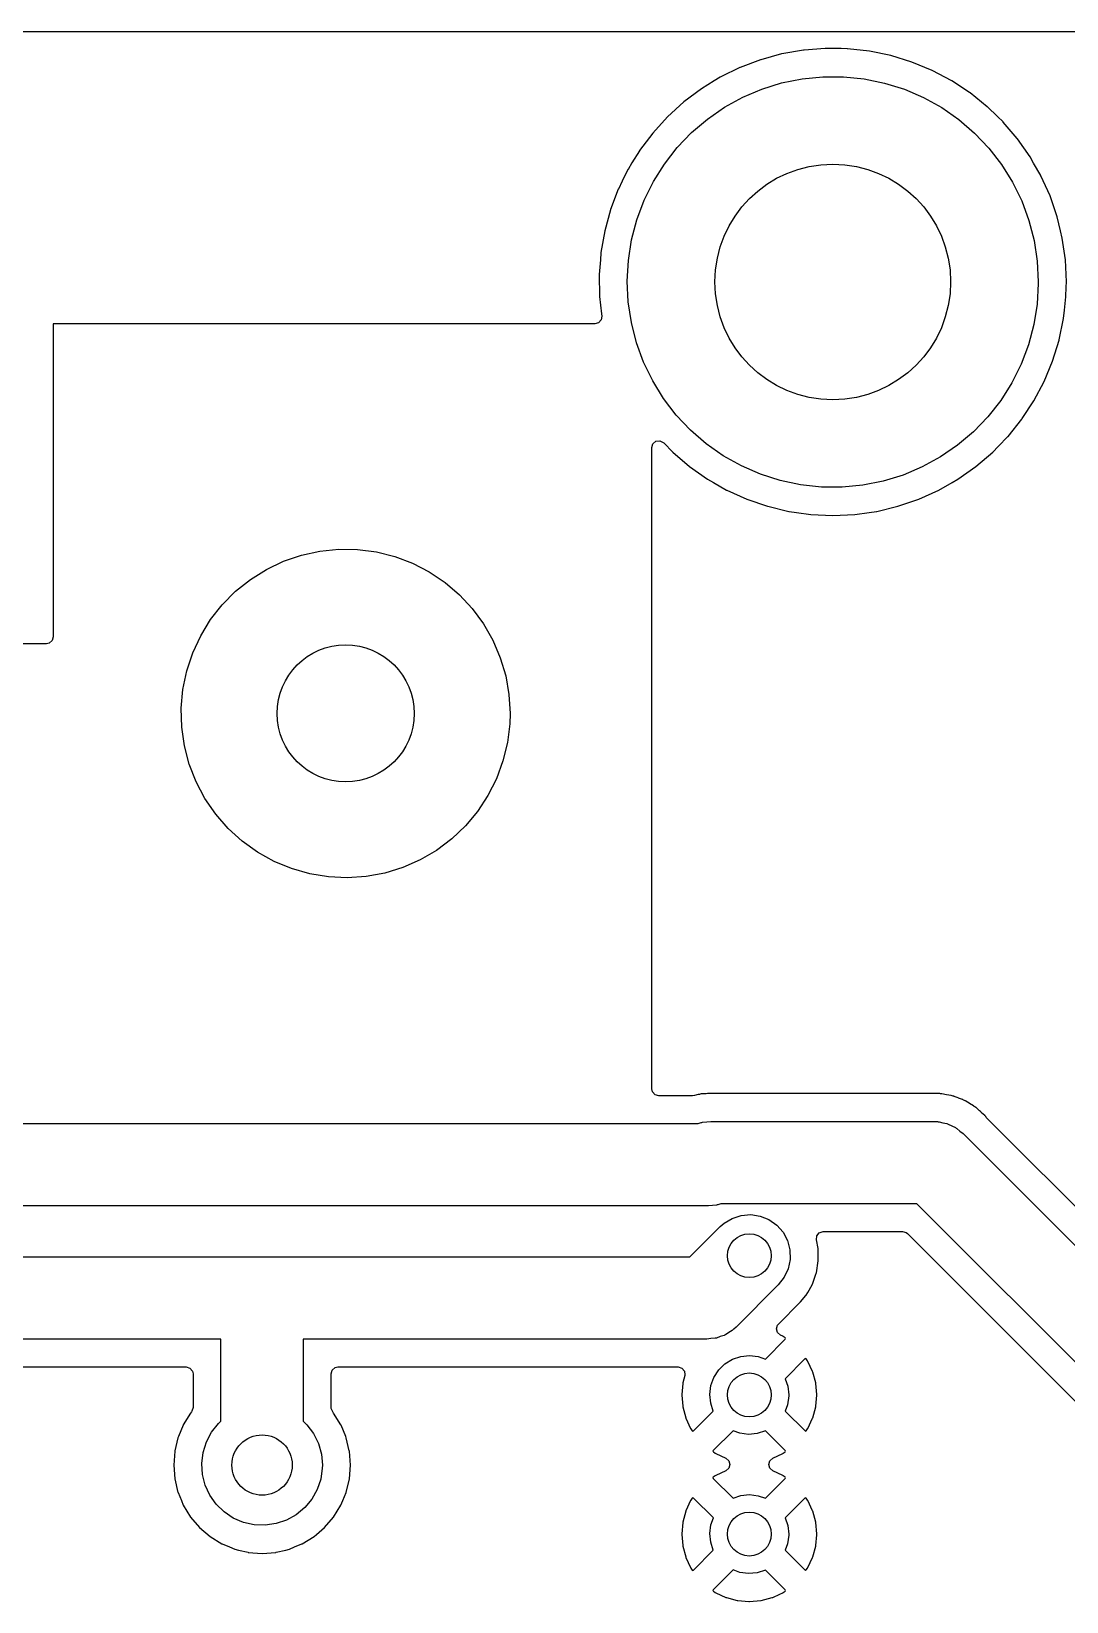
# Model space of a CAD drawing. Extents: x 80 to 223, y -132 to -72.
# Drawn here: x 140.06 to 158.95, y -100.54 to -71.88 of the extents above; entities that cross this region are included whole.
import ezdxf

# ---------------------------------------------------------------- set-up
doc = ezdxf.new("R2010")
doc.units = 0
doc.layers.add('BLACK', color=7, linetype='CONTINUOUS')

msp = doc.modelspace()

# ---------------------------------------------------------------- linework, layer by layer
at = {"layer": 'BLACK', "linetype": 'CONTINUOUS'}
for p, q in [((84.8776, -71.8825), (218.137, -71.8825)), ((154.549, -72.193), (154.165, -72.2233)), ((154.552, -72.1928), (154.549, -72.193)), ((154.549, -72.193), (154.549, -72.193)), ((154.838, -72.1973), (154.552, -72.1928)), ((154.951, -72.199), (154.838, -72.1973)), ((154.954, -72.1991), (154.951, -72.199)), ((154.951, -72.199), (154.951, -72.199)), ((155.353, -72.2432), (154.954, -72.1991)), ((153.366, -72.4004), (152.996, -72.5403)), ((153.369, -72.3993), (153.366, -72.4004)), ((153.366, -72.4004), (153.366, -72.4004)), ((153.371, -72.3986), (153.369, -72.3993)), ((153.753, -72.2941), (153.371, -72.3985)), ((153.371, -72.3985), (153.371, -72.3986)), ((153.756, -72.2933), (153.753, -72.2941)), ((153.753, -72.2941), (153.753, -72.2941)), ((154.152, -72.2243), (153.756, -72.2933)), ((154.165, -72.2233), (154.152, -72.2243)), ((155.356, -72.2438), (155.353, -72.2432)), ((155.743, -72.324), (155.356, -72.2438)), ((155.356, -72.2438), (155.356, -72.2438)), ((155.746, -72.3246), (155.743, -72.324)), ((155.743, -72.324), (155.743, -72.324)), ((156.13, -72.4427), (155.746, -72.3246)), ((156.501, -72.5964), (156.13, -72.4427)), ((152.63, -72.7196), (152.521, -72.786)), ((152.632, -72.718), (152.63, -72.7196)), ((152.63, -72.7196), (152.63, -72.7196)), ((152.643, -72.7126), (152.632, -72.718)), ((152.99, -72.5426), (152.643, -72.7126)), ((152.993, -72.5413), (152.99, -72.5426)), ((152.99, -72.5426), (152.99, -72.5426)), ((152.996, -72.5403), (152.993, -72.5413)), ((153.753, -72.8218), (154.125, -72.7462)), ((154.125, -72.7462), (154.503, -72.7085)), ((154.503, -72.7085), (154.882, -72.7091)), ((154.882, -72.7091), (155.26, -72.7481)), ((155.26, -72.7481), (155.631, -72.8251)), ((156.856, -72.7844), (156.501, -72.5964)), ((152.29, -72.9279), (151.968, -73.169)), ((152.521, -72.786), (152.29, -72.9279)), ((153.042, -73.0835), (153.391, -72.9347)), ((153.391, -72.9347), (153.753, -72.8218)), ((155.631, -72.8251), (155.993, -72.9392)), ((155.993, -72.9392), (156.342, -73.0893)), ((156.859, -72.786), (156.856, -72.7844)), ((157.18, -72.9972), (156.859, -72.786)), ((156.859, -72.786), (156.859, -72.786)), ((157.192, -73.0049), (157.18, -72.9972)), ((157.505, -73.256), (157.192, -73.0049)), ((151.968, -73.169), (151.671, -73.4394)), ((152.398, -73.4829), (152.71, -73.2669)), ((152.71, -73.2669), (153.042, -73.0835)), ((156.342, -73.0893), (156.673, -73.2738)), ((156.673, -73.2738), (156.984, -73.4909)), ((157.508, -73.2581), (157.505, -73.256)), ((157.693, -73.4374), (157.508, -73.2581)), ((157.508, -73.2581), (157.508, -73.2581)), ((151.671, -73.4394), (151.401, -73.7365)), ((152.109, -73.7293), (152.398, -73.4829)), ((156.984, -73.4909), (157.272, -73.7384)), ((157.794, -73.5356), (157.693, -73.4374)), ((157.796, -73.5378), (157.794, -73.5356)), ((158.051, -73.8365), (157.796, -73.5378)), ((151.401, -73.7365), (151.16, -74.0577)), ((151.847, -74.0037), (152.109, -73.7293)), ((157.272, -73.7384), (157.533, -74.0136)), ((158.055, -73.841), (158.051, -73.8365)), ((158.286, -74.1696), (158.055, -73.841)), ((151.158, -74.0602), (151.022, -74.2833)), ((151.16, -74.0577), (151.158, -74.0602)), ((151.614, -74.3031), (151.847, -74.0037)), ((157.533, -74.0136), (157.765, -74.3138)), ((158.351, -74.2845), (158.286, -74.1696)), ((150.949, -74.4028), (150.844, -74.6165)), ((150.95, -74.4001), (150.949, -74.4028)), ((150.949, -74.4028), (150.949, -74.4028)), ((151.022, -74.2833), (150.95, -74.4001)), ((151.413, -74.6245), (151.614, -74.3031)), ((157.765, -74.3138), (157.966, -74.636)), ((158.482, -74.5137), (158.351, -74.2845)), ((150.772, -74.7636), (150.632, -75.1338)), ((150.773, -74.7608), (150.772, -74.7636)), ((150.772, -74.7636), (150.772, -74.7636)), ((150.844, -74.6165), (150.773, -74.7608)), ((151.244, -74.9647), (151.413, -74.6245)), ((157.966, -74.636), (158.133, -74.9767)), ((158.485, -74.5185), (158.482, -74.5137)), ((158.65, -74.8846), (158.485, -74.5185)), ((151.112, -75.3201), (151.244, -74.9647)), ((158.133, -74.9767), (158.264, -75.3326)), ((158.78, -75.2646), (158.65, -74.8846)), ((150.631, -75.1394), (150.526, -75.5211)), ((150.632, -75.1338), (150.631, -75.1366)), ((150.631, -75.1366), (150.631, -75.1394)), ((150.631, -75.1394), (150.631, -75.1394)), ((150.632, -75.1338), (150.632, -75.1338)), ((151.015, -75.6871), (151.112, -75.3201)), ((158.264, -75.3326), (158.359, -75.7)), ((158.781, -75.2674), (158.78, -75.2646)), ((158.842, -75.5211), (158.781, -75.2674)), ((158.781, -75.2674), (158.781, -75.2674)), ((150.525, -75.524), (150.456, -75.9197)), ((150.526, -75.5211), (150.525, -75.524)), ((150.526, -75.5211), (150.526, -75.5211)), ((158.874, -75.6551), (158.842, -75.5211)), ((150.456, -75.9226), (150.446, -76.0498)), ((150.456, -75.9197), (150.456, -75.9226)), ((150.957, -76.062), (151.015, -75.6871)), ((158.359, -75.7), (158.417, -76.075)), ((158.93, -76.0528), (158.874, -75.6551)), ((150.446, -76.0498), (150.425, -76.3201)), ((150.936, -76.4409), (150.957, -76.062)), ((158.417, -76.075), (158.436, -76.454)), ((158.943, -76.3201), (158.93, -76.0528)), ((150.425, -76.3201), (150.431, -76.7217)), ((150.954, -76.8199), (150.936, -76.4409)), ((158.436, -76.4802), (158.414, -76.859)), ((158.436, -76.454), (158.436, -76.4802)), ((158.949, -76.454), (158.943, -76.3201)), ((158.946, -76.5515), (158.949, -76.454)), ((150.431, -76.7217), (150.466, -77.0367)), ((158.913, -76.9705), (158.941, -76.7242)), ((158.941, -76.7192), (158.946, -76.5515)), ((158.941, -76.7217), (158.941, -76.7192)), ((158.941, -76.7192), (158.941, -76.7192)), ((158.941, -76.7241), (158.941, -76.7217)), ((158.941, -76.7242), (158.941, -76.7241)), ((150.47, -77.0762), (150.458, -77.1461)), ((150.466, -77.0367), (150.47, -77.0762)), ((151.01, -77.1952), (150.954, -76.8199)), ((158.414, -76.859), (158.354, -77.2337)), ((158.897, -77.1209), (158.913, -76.9705)), ((150.345, -77.216), (140.462, -77.216)), ((140.462, -77.216), (140.462, -82.932)), ((150.41, -77.1982), (150.345, -77.216)), ((150.458, -77.1461), (150.41, -77.1982)), ((151.104, -77.5629), (151.01, -77.1952)), ((158.354, -77.2337), (158.256, -77.6004)), ((158.816, -77.5113), (158.896, -77.1239)), ((158.896, -77.1238), (158.897, -77.1209)), ((158.896, -77.1239), (158.896, -77.1238)), ((151.234, -77.9192), (151.104, -77.5629)), ((158.256, -77.6004), (158.122, -77.9553)), ((158.697, -77.8982), (158.815, -77.5142)), ((158.815, -77.5142), (158.816, -77.5113)), ((151.4, -78.2606), (151.234, -77.9192)), ((158.544, -78.2692), (158.697, -77.8982)), ((158.122, -77.9553), (157.953, -78.2949)), ((151.599, -78.5834), (151.4, -78.2606)), ((157.953, -78.2949), (157.75, -78.6156)), ((158.356, -78.6242), (158.544, -78.2692)), ((151.83, -78.8845), (151.599, -78.5834)), ((157.75, -78.6156), (157.516, -78.9142)), ((158.143, -78.9482), (158.354, -78.6267)), ((158.354, -78.6267), (158.356, -78.6242)), ((158.354, -78.6267), (158.354, -78.6267)), ((152.09, -79.1606), (151.83, -78.8845)), ((157.516, -78.9142), (157.253, -79.1876)), ((157.884, -79.2734), (158.135, -78.9599)), ((158.135, -78.9599), (158.143, -78.9482)), ((151.404, -79.409), (151.458, -79.3625)), ((151.458, -79.3625), (151.528, -79.3524)), ((151.528, -79.3524), (151.593, -79.3819)), ((152.377, -79.409), (152.09, -79.1606)), ((157.253, -79.1876), (156.964, -79.4331)), ((157.704, -79.459), (157.882, -79.2755)), ((157.882, -79.2755), (157.884, -79.2734)), ((157.882, -79.2755), (157.882, -79.2755)), ((151.384, -79.4771), (151.404, -79.409)), ((151.384, -91.1795), (151.384, -79.4771)), ((151.593, -79.3819), (151.6, -79.3894)), ((151.6, -79.3894), (151.768, -79.5618)), ((151.768, -79.5618), (152.073, -79.8227)), ((152.688, -79.6272), (152.377, -79.409)), ((153.019, -79.8129), (152.688, -79.6272)), ((156.651, -79.648), (156.318, -79.8302)), ((156.964, -79.4331), (156.651, -79.648)), ((157.299, -79.8227), (157.604, -79.5618)), ((157.604, -79.5618), (157.704, -79.459)), ((152.073, -79.8227), (152.402, -80.0536)), ((153.367, -79.9642), (153.019, -79.8129)), ((156.318, -79.8302), (155.969, -79.9778)), ((156.97, -80.0536), (157.299, -79.8227)), ((152.402, -80.0536), (152.51, -80.1153)), ((152.51, -80.1153), (152.748, -80.2512)), ((153.728, -80.0796), (153.367, -79.9642)), ((154.099, -80.1578), (153.728, -80.0796)), ((154.477, -80.1982), (154.099, -80.1578)), ((154.856, -80.2001), (154.477, -80.1982)), ((155.234, -80.1638), (154.856, -80.2001)), ((155.606, -80.0894), (155.234, -80.1638)), ((155.969, -79.9778), (155.606, -80.0894)), ((156.624, -80.2512), (156.862, -80.1153)), ((156.862, -80.1153), (156.97, -80.0536)), ((152.748, -80.2512), (152.748, -80.2512)), ((152.748, -80.2512), (152.75, -80.2527)), ((152.75, -80.2527), (153.117, -80.4179)), ((153.117, -80.4179), (153.497, -80.548)), ((155.875, -80.548), (156.255, -80.4179)), ((156.255, -80.4179), (156.622, -80.2527)), ((156.622, -80.2527), (156.624, -80.2512)), ((156.624, -80.2512), (156.624, -80.2512)), ((153.497, -80.548), (153.499, -80.5487)), ((153.499, -80.5487), (153.499, -80.5487)), ((153.499, -80.5487), (153.884, -80.6411)), ((153.884, -80.6411), (153.884, -80.6411)), ((153.884, -80.6411), (153.887, -80.6418)), ((153.887, -80.6418), (153.89, -80.6422)), ((153.89, -80.6422), (153.89, -80.6422)), ((153.89, -80.6422), (154.021, -80.6609)), ((154.021, -80.6609), (154.285, -80.6984)), ((154.285, -80.6984), (154.686, -80.7173)), ((154.686, -80.7173), (155.087, -80.6984)), ((155.087, -80.6984), (155.351, -80.6609)), ((155.351, -80.6609), (155.482, -80.6422)), ((155.482, -80.6422), (155.485, -80.6418)), ((155.482, -80.6422), (155.482, -80.6422)), ((155.485, -80.6418), (155.488, -80.6411)), ((155.488, -80.6411), (155.873, -80.5487)), ((155.488, -80.6411), (155.488, -80.6411)), ((155.873, -80.5487), (155.875, -80.548)), ((155.873, -80.5487), (155.873, -80.5487)), ((144.989, -81.4385), (145.327, -81.3649)), ((145.327, -81.3649), (145.67, -81.3306)), ((145.67, -81.3306), (146.016, -81.3361)), ((146.016, -81.3361), (146.358, -81.3811)), ((144.351, -81.6991), (144.662, -81.5504)), ((144.662, -81.5504), (144.989, -81.4385)), ((146.358, -81.3811), (146.693, -81.4653)), ((146.693, -81.4653), (147.016, -81.5874)), ((147.016, -81.5874), (147.323, -81.7458)), ((143.789, -82.0986), (144.058, -81.8826)), ((144.058, -81.8826), (144.351, -81.6991)), ((147.323, -81.7458), (147.61, -81.9384)), ((147.61, -81.9384), (147.872, -82.1627)), ((143.546, -82.3441), (143.789, -82.0986)), ((147.872, -82.1627), (148.108, -82.4157)), ((143.333, -82.6159), (143.546, -82.3441)), ((148.108, -82.4157), (148.312, -82.6941)), ((143.152, -82.9103), (143.333, -82.6159)), ((148.312, -82.6941), (148.483, -82.9941)), ((140.336, -83.058), (125.856, -83.058)), ((140.388, -83.0466), (140.336, -83.058)), ((140.442, -83.0001), (140.388, -83.0466)), ((140.462, -82.932), (140.442, -83.0001)), ((143.007, -83.2236), (143.152, -82.9103)), ((148.483, -82.9941), (148.619, -83.3118)), ((142.898, -83.5515), (143.007, -83.2236)), ((148.619, -83.3118), (148.717, -83.6429)), ((142.828, -83.8898), (142.898, -83.5515)), ((148.717, -83.6429), (148.776, -83.9832)), ((142.797, -84.2338), (142.828, -83.8898)), ((142.807, -84.579), (142.797, -84.2338)), ((148.776, -83.9832), (148.796, -84.328)), ((148.79, -84.5164), (148.749, -84.8593)), ((148.796, -84.328), (148.79, -84.5164)), ((142.855, -84.921), (142.807, -84.579)), ((142.943, -85.2551), (142.855, -84.921)), ((148.749, -84.8593), (148.668, -85.1951)), ((143.068, -85.5768), (142.943, -85.2551)), ((148.668, -85.1951), (148.549, -85.5194)), ((143.23, -85.8821), (143.068, -85.5768)), ((148.549, -85.5194), (148.394, -85.828)), ((143.426, -86.1667), (143.23, -85.8821)), ((148.394, -85.828), (148.204, -86.1167)), ((143.653, -86.427), (143.426, -86.1667)), ((148.204, -86.1167), (147.983, -86.3816)), ((143.908, -86.6594), (143.653, -86.427)), ((147.983, -86.3816), (147.732, -86.6194)), ((144.189, -86.861), (143.908, -86.6594)), ((147.732, -86.6194), (147.456, -86.8268)), ((144.49, -87.029), (144.189, -86.861)), ((144.809, -87.1611), (144.49, -87.029)), ((147.158, -87.001), (146.842, -87.1398)), ((147.456, -86.8268), (147.158, -87.001)), ((145.142, -87.2557), (144.809, -87.1611)), ((145.482, -87.3116), (145.142, -87.2557)), ((145.827, -87.3278), (145.482, -87.3116)), ((146.172, -87.3043), (145.827, -87.3278)), ((146.512, -87.2414), (146.172, -87.3043)), ((146.842, -87.1398), (146.512, -87.2414)), ((151.395, -91.2318), (151.384, -91.1795)), ((151.442, -91.2855), (151.395, -91.2318)), ((151.51, -91.3055), (151.442, -91.2855)), ((152.127, -91.3055), (151.51, -91.3055)), ((152.161, -91.301), (152.127, -91.3055)), ((152.229, -91.2824), (152.161, -91.301)), ((152.234, -91.2809), (152.229, -91.2824)), ((152.229, -91.2824), (152.229, -91.2824)), ((152.248, -91.2797), (152.234, -91.2809)), ((152.252, -91.2793), (152.248, -91.2797)), ((152.269, -91.2766), (152.252, -91.2793)), ((152.287, -91.2726), (152.269, -91.2766)), ((152.34, -91.2701), (152.287, -91.2726)), ((152.37, -91.2687), (152.34, -91.2701)), ((152.375, -91.2683), (152.37, -91.2687)), ((152.398, -91.2662), (152.375, -91.2683)), ((152.401, -91.266), (152.398, -91.2662)), ((152.398, -91.2662), (152.398, -91.2662)), ((152.424, -91.266), (152.401, -91.266)), ((152.43, -91.2659), (152.424, -91.266)), ((152.505, -91.2623), (152.43, -91.2659)), ((152.511, -91.262), (152.505, -91.2623)), ((152.505, -91.2623), (152.505, -91.2623)), ((152.528, -91.2643), (152.511, -91.262)), ((152.533, -91.2649), (152.528, -91.2643)), ((152.549, -91.266), (152.533, -91.2649)), ((156.516, -91.266), (152.549, -91.266)), ((156.518, -91.266), (156.516, -91.266)), ((156.619, -91.2644), (156.518, -91.266)), ((156.625, -91.2643), (156.619, -91.2644)), ((156.619, -91.2644), (156.619, -91.2644)), ((156.631, -91.2652), (156.625, -91.2643)), ((156.637, -91.2662), (156.631, -91.2652)), ((156.631, -91.2652), (156.631, -91.2652)), ((156.65, -91.2677), (156.637, -91.2662)), ((156.673, -91.269), (156.65, -91.2677)), ((156.678, -91.2693), (156.673, -91.269)), ((156.673, -91.269), (156.673, -91.269)), ((156.759, -91.2862), (156.678, -91.2693)), ((156.764, -91.2871), (156.759, -91.2862)), ((156.847, -91.3006), (156.764, -91.2871)), ((156.864, -91.3066), (156.847, -91.3006)), ((156.88, -91.3112), (156.864, -91.3066)), ((156.892, -91.3137), (156.88, -91.3112)), ((156.898, -91.3148), (156.892, -91.3137)), ((156.892, -91.3137), (156.892, -91.3137)), ((156.903, -91.3169), (156.898, -91.3148)), ((156.975, -91.3459), (156.903, -91.3169)), ((156.98, -91.3478), (156.975, -91.3459)), ((157.053, -91.3737), (156.98, -91.3478)), ((157.059, -91.3756), (157.053, -91.3737)), ((157.053, -91.3737), (157.053, -91.3737)), ((157.063, -91.3784), (157.059, -91.3756)), ((157.074, -91.3845), (157.063, -91.3784)), ((157.063, -91.3784), (157.063, -91.3784)), ((157.09, -91.3919), (157.074, -91.3845)), ((157.101, -91.3965), (157.09, -91.3919)), ((157.106, -91.3986), (157.101, -91.3965)), ((157.101, -91.3965), (157.101, -91.3965)), ((157.111, -91.4016), (157.106, -91.3986)), ((157.177, -91.4429), (157.111, -91.4016)), ((157.111, -91.4016), (157.111, -91.4016)), ((157.181, -91.4456), (157.177, -91.4429)), ((157.254, -91.4869), (157.181, -91.4456)), ((157.258, -91.4905), (157.254, -91.4869)), ((157.267, -91.4984), (157.258, -91.4905)), ((157.258, -91.4905), (157.258, -91.4905)), ((157.281, -91.5085), (157.267, -91.4984)), ((157.296, -91.518), (157.281, -91.5085)), ((157.301, -91.5218), (157.296, -91.518)), ((157.358, -91.5741), (157.301, -91.5218)), ((157.301, -91.5218), (157.301, -91.5218)), ((157.362, -91.5776), (157.358, -91.5741)), ((157.38, -91.5925), (157.362, -91.5776)), ((157.382, -91.5943), (157.38, -91.5925)), ((157.398, -91.6102), (157.382, -91.5943)), ((157.402, -91.6143), (157.398, -91.6102)), ((157.459, -91.6659), (157.402, -91.6143)), ((157.463, -91.6692), (157.459, -91.6659)), ((157.466, -91.6737), (157.463, -91.6692)), ((157.476, -91.6868), (157.466, -91.6737)), ((157.487, -91.6992), (157.476, -91.6868)), ((136.586, -91.814), (152.232, -91.814)), ((152.232, -91.814), (152.286, -91.7946)), ((152.286, -91.7946), (152.299, -91.7931)), ((152.299, -91.7931), (152.311, -91.789)), ((152.311, -91.789), (152.385, -91.7831)), ((152.385, -91.7831), (152.458, -91.7745)), ((152.458, -91.7745), (156.532, -91.7745)), ((156.532, -91.7745), (156.586, -91.7778)), ((156.586, -91.7778), (156.599, -91.7775)), ((156.599, -91.7775), (156.607, -91.7791)), ((156.607, -91.7791), (156.625, -91.7802)), ((156.625, -91.7802), (156.697, -91.7978)), ((156.697, -91.7978), (156.769, -91.8128)), ((156.769, -91.8128), (156.781, -91.8184)), ((156.781, -91.8184), (156.794, -91.8215)), ((156.794, -91.8215), (156.86, -91.8551)), ((156.86, -91.8551), (156.927, -91.8864)), ((156.927, -91.8864), (156.937, -91.8946)), ((156.937, -91.8946), (156.949, -91.9005)), ((156.949, -91.9005), (157.005, -91.9484)), ((157.005, -91.9484), (157.063, -91.9942)), ((159.994, -94.2059), (157.487, -91.6992)), ((157.063, -91.9942), (161.083, -96.014)), ((152.419, -93.314), (136.275, -93.314)), ((152.492, -93.3054), (152.419, -93.314)), ((152.566, -93.2995), (152.492, -93.3054)), ((152.578, -93.2954), (152.566, -93.2995)), ((152.591, -93.2939), (152.578, -93.2954)), ((152.644, -93.2745), (152.591, -93.2939)), ((156.222, -93.2745), (152.644, -93.2745)), ((159.728, -96.7807), (156.222, -93.2745)), ((152.079, -94.246), (152.632, -93.6937)), ((152.632, -93.6937), (152.701, -93.6322)), ((152.701, -93.6322), (152.85, -93.5421)), ((152.85, -93.5421), (153.015, -93.4885)), ((153.015, -93.4885), (153.188, -93.4745)), ((153.188, -93.4745), (153.36, -93.5006)), ((153.36, -93.5006), (153.521, -93.5655)), ((153.521, -93.5655), (153.663, -93.6658)), ((153.663, -93.6658), (153.778, -93.796)), ((153.778, -93.796), (153.86, -93.9491)), ((153.86, -93.9491), (153.904, -94.117)), ((154.388, -93.9333), (154.394, -93.8626)), ((154.419, -94.0919), (154.388, -93.9333)), ((154.394, -93.8626), (154.438, -93.8066)), ((154.438, -93.8066), (154.511, -93.783)), ((154.511, -93.783), (155.959, -93.783)), ((155.959, -93.783), (156.027, -93.803)), ((156.027, -93.803), (156.048, -93.8199)), ((156.048, -93.8199), (159.183, -96.9544)), ((131.589, -94.246), (152.079, -94.246)), ((153.904, -94.117), (153.909, -94.2907)), ((154.419, -94.0975), (154.419, -94.0919)), ((154.422, -94.2972), (154.419, -94.0975)), ((153.874, -94.4607), (153.8, -94.6181)), ((153.909, -94.2907), (153.874, -94.4607)), ((154.313, -94.7447), (154.384, -94.5435)), ((154.384, -94.5435), (154.386, -94.5382)), ((154.384, -94.5435), (154.384, -94.5435)), ((154.386, -94.5382), (154.422, -94.3165)), ((154.422, -94.3165), (154.422, -94.2972)), ((153.692, -94.7543), (152.92, -95.5263)), ((153.8, -94.6181), (153.692, -94.7543)), ((154.229, -94.8929), (154.308, -94.7549)), ((154.308, -94.7549), (154.311, -94.75)), ((154.308, -94.7549), (154.308, -94.7549)), ((154.311, -94.75), (154.313, -94.7447)), ((154.313, -94.7447), (154.313, -94.7447)), ((153.695, -95.4709), (154.092, -95.0736)), ((154.092, -95.0736), (154.099, -95.066)), ((154.099, -95.066), (154.196, -94.9495)), ((154.196, -94.9495), (154.2, -94.9451)), ((154.196, -94.9495), (154.196, -94.9495)), ((154.2, -94.9451), (154.229, -94.8929)), ((152.632, -95.7007), (152.563, -95.7259)), ((152.702, -95.6779), (152.632, -95.7007)), ((152.713, -95.6711), (152.702, -95.6779)), ((152.726, -95.6666), (152.713, -95.6711)), ((152.788, -95.6261), (152.726, -95.6666)), ((152.851, -95.5878), (152.788, -95.6261)), ((152.864, -95.5759), (152.851, -95.5878)), ((152.871, -95.5714), (152.864, -95.5759)), ((152.88, -95.5619), (152.871, -95.5714)), ((152.92, -95.5263), (152.88, -95.5619)), ((153.658, -95.559), (153.678, -95.4911)), ((153.677, -95.6273), (153.658, -95.559)), ((153.731, -95.6742), (153.677, -95.6273)), ((153.678, -95.4911), (153.695, -95.4709)), ((153.773, -95.6941), (153.731, -95.6742)), ((153.783, -95.6996), (153.773, -95.6941)), ((153.817, -95.7234), (153.783, -95.6996)), ((143.522, -95.746), (131.278, -95.746)), ((143.522, -97.2448), (143.522, -95.746)), ((152.39, -95.746), (145.022, -95.746)), ((145.022, -95.746), (145.022, -97.2456)), ((152.463, -95.7374), (152.39, -95.746)), ((152.537, -95.7315), (152.463, -95.7374)), ((152.549, -95.7274), (152.537, -95.7315)), ((152.563, -95.7259), (152.549, -95.7274)), ((153.457, -96.1096), (153.82, -95.7472)), ((153.826, -95.7354), (153.817, -95.7234)), ((153.82, -95.7472), (153.826, -95.7354)), ((135.512, -96.2545), (142.887, -96.2545)), ((142.887, -96.2545), (142.956, -96.2745)), ((142.956, -96.2745), (143.002, -96.3282)), ((145.551, -96.3124), (145.604, -96.2659)), ((145.604, -96.2659), (145.656, -96.2545)), ((145.656, -96.2545), (151.863, -96.2545)), ((151.863, -96.2545), (151.931, -96.2745)), ((151.931, -96.2745), (151.978, -96.3282)), ((152.604, -96.3089), (152.719, -96.1966)), ((152.719, -96.1966), (152.855, -96.1125)), ((152.855, -96.1125), (153.007, -96.0608)), ((153.007, -96.0608), (153.167, -96.044)), ((153.167, -96.044), (153.326, -96.063)), ((153.326, -96.063), (153.457, -96.1096)), ((154.178, -96.1071), (153.817, -96.4685)), ((154.192, -96.1), (154.178, -96.1071)), ((154.202, -96.1084), (154.192, -96.1)), ((154.226, -96.1431), (154.202, -96.1084)), ((154.232, -96.1526), (154.226, -96.1431)), ((154.318, -96.3374), (154.232, -96.1526)), ((143.002, -96.3282), (143.013, -96.3805)), ((143.013, -96.3805), (143.013, -96.9943)), ((145.53, -96.3805), (145.551, -96.3124)), ((145.53, -96.9943), (145.53, -96.3805)), ((151.948, -96.5554), (151.93, -96.7585)), ((151.949, -96.5446), (151.948, -96.5554)), ((151.985, -96.4131), (151.949, -96.5446)), ((151.978, -96.3282), (151.988, -96.3984)), ((151.988, -96.3984), (151.985, -96.4131)), ((152.462, -96.5947), (152.517, -96.4439)), ((152.517, -96.4439), (152.604, -96.3089)), ((153.817, -96.4685), (153.864, -96.6045)), ((154.322, -96.3477), (154.318, -96.3374)), ((154.375, -96.5446), (154.322, -96.3477)), ((154.376, -96.5554), (154.375, -96.5446)), ((154.394, -96.7585), (154.376, -96.5554)), ((151.93, -96.7585), (151.93, -96.7695)), ((151.93, -96.7695), (151.948, -96.9726)), ((152.442, -96.7539), (152.462, -96.5947)), ((152.458, -96.9137), (152.442, -96.7539)), ((153.882, -96.7841), (153.859, -96.9431)), ((153.864, -96.6045), (153.882, -96.764)), ((153.882, -96.764), (153.882, -96.7841)), ((154.376, -96.9726), (154.394, -96.7695)), ((154.394, -96.7695), (154.394, -96.7585)), ((142.967, -97.0956), (142.834, -97.3115)), ((142.983, -97.0761), (142.967, -97.0956)), ((142.993, -97.0624), (142.983, -97.0761)), ((143.013, -96.9943), (142.993, -97.0624)), ((145.532, -97.0114), (145.53, -96.9943)), ((145.561, -97.0761), (145.532, -97.0114)), ((145.577, -97.0956), (145.561, -97.0761)), ((145.71, -97.3115), (145.577, -97.0956)), ((151.948, -96.9726), (151.949, -96.9834)), ((151.949, -96.9834), (152.002, -97.1803)), ((152.146, -97.4209), (152.506, -97.0603)), ((152.506, -97.0603), (152.458, -96.9137)), ((153.859, -96.9431), (153.816, -97.0584)), ((153.816, -97.0584), (154.179, -97.4216)), ((154.322, -97.1803), (154.375, -96.9834)), ((154.375, -96.9834), (154.376, -96.9726)), ((142.832, -97.3161), (142.746, -97.5257)), ((142.834, -97.3115), (142.832, -97.3161)), ((142.832, -97.3161), (142.832, -97.3161)), ((143.349, -97.4449), (143.474, -97.2868)), ((143.474, -97.2868), (143.522, -97.2448)), ((145.022, -97.2456), (145.089, -97.308)), ((145.089, -97.308), (145.21, -97.4693)), ((145.712, -97.3161), (145.71, -97.3115)), ((145.798, -97.5257), (145.712, -97.3161)), ((145.712, -97.3161), (145.712, -97.3161)), ((152.002, -97.1803), (152.006, -97.1906)), ((152.006, -97.1906), (152.092, -97.3754)), ((152.092, -97.3754), (152.098, -97.3849)), ((152.098, -97.3849), (152.122, -97.4196)), ((152.122, -97.4196), (152.132, -97.428)), ((152.132, -97.428), (152.146, -97.4209)), ((152.867, -97.4178), (152.504, -97.7809)), ((152.988, -97.4626), (152.867, -97.4178)), ((153.459, -97.4199), (153.307, -97.4693)), ((153.819, -97.7801), (153.459, -97.4199)), ((154.179, -97.4216), (154.191, -97.4281)), ((154.191, -97.4281), (154.203, -97.4188)), ((154.203, -97.4188), (154.226, -97.3849)), ((154.226, -97.3849), (154.232, -97.3754)), ((154.232, -97.3754), (154.318, -97.1906)), ((154.318, -97.1906), (154.322, -97.1803)), ((142.736, -97.5502), (142.68, -97.7866)), ((142.737, -97.5454), (142.736, -97.5502)), ((142.746, -97.5257), (142.737, -97.5454)), ((143.196, -97.8153), (143.256, -97.623)), ((143.256, -97.623), (143.349, -97.4449)), ((145.21, -97.4693), (145.299, -97.6498)), ((145.299, -97.6498), (145.354, -97.8435)), ((145.807, -97.5454), (145.798, -97.5257)), ((145.808, -97.5502), (145.807, -97.5454)), ((145.864, -97.7866), (145.808, -97.5502)), ((153.147, -97.4838), (152.988, -97.4626)), ((153.307, -97.4693), (153.147, -97.4838)), ((142.678, -97.7916), (142.659, -98.044)), ((142.68, -97.7866), (142.678, -97.7916)), ((143.172, -98.0152), (143.196, -97.8153)), ((145.354, -97.8435), (145.372, -98.044)), ((145.866, -97.7916), (145.864, -97.7866)), ((145.866, -97.7926), (145.866, -97.7916)), ((145.885, -98.044), (145.866, -97.7926)), ((152.504, -97.7809), (152.498, -97.7926)), ((152.498, -97.7926), (152.507, -97.8046)), ((152.507, -97.8046), (152.541, -97.8284)), ((152.541, -97.8284), (152.551, -97.8339)), ((152.551, -97.8339), (152.735, -97.9198)), ((152.735, -97.9198), (152.788, -97.9667)), ((152.788, -97.9667), (152.808, -98.035)), ((153.516, -98.033), (153.537, -97.965)), ((153.537, -97.965), (153.589, -97.9198)), ((153.589, -97.9198), (153.773, -97.8339)), ((153.773, -97.8339), (153.783, -97.8284)), ((153.783, -97.8284), (153.818, -97.8041)), ((153.818, -97.8041), (153.826, -97.7936)), ((153.826, -97.7936), (153.819, -97.7801)), ((142.659, -98.044), (142.678, -98.2964)), ((143.186, -98.2161), (143.172, -98.0152)), ((143.235, -98.4112), (143.186, -98.2161)), ((145.37, -98.1016), (145.342, -98.3008)), ((145.372, -98.044), (145.37, -98.1016)), ((145.866, -98.2964), (145.885, -98.044)), ((152.506, -98.2639), (152.498, -98.2744)), ((152.498, -98.2744), (152.505, -98.2879)), ((152.541, -98.2396), (152.506, -98.2639)), ((152.551, -98.2341), (152.541, -98.2396)), ((152.735, -98.1482), (152.551, -98.2341)), ((152.787, -98.103), (152.735, -98.1482)), ((152.808, -98.035), (152.787, -98.103)), ((153.536, -98.1013), (153.516, -98.033)), ((153.589, -98.1482), (153.536, -98.1013)), ((153.773, -98.2341), (153.589, -98.1482)), ((153.783, -98.2396), (153.773, -98.2341)), ((153.817, -98.2634), (153.783, -98.2396)), ((153.826, -98.2754), (153.817, -98.2634)), ((153.82, -98.2871), (153.826, -98.2754)), ((142.678, -98.2964), (142.737, -98.5426)), ((142.737, -98.5426), (142.739, -98.5472)), ((142.739, -98.5472), (142.739, -98.5472)), ((142.739, -98.5472), (142.8, -98.6926)), ((143.319, -98.594), (143.235, -98.4112)), ((145.277, -98.4914), (145.179, -98.667)), ((145.342, -98.3008), (145.277, -98.4914)), ((145.744, -98.6926), (145.805, -98.5472)), ((145.805, -98.5472), (145.807, -98.5426)), ((145.805, -98.5472), (145.805, -98.5472)), ((145.807, -98.5426), (145.866, -98.2964)), ((152.505, -98.2879), (152.866, -98.6489)), ((153.457, -98.6496), (153.82, -98.2871)), ((142.8, -98.6926), (142.834, -98.7765)), ((142.834, -98.7765), (142.967, -98.9924)), ((143.436, -98.7584), (143.319, -98.594)), ((143.58, -98.8989), (143.436, -98.7584)), ((145.05, -98.8218), (144.895, -98.9505)), ((145.179, -98.667), (145.05, -98.8218)), ((145.577, -98.9924), (145.71, -98.7765)), ((145.71, -98.7765), (145.744, -98.6926)), ((152.092, -98.6926), (152.006, -98.8774)), ((152.098, -98.6831), (152.092, -98.6926)), ((152.121, -98.6492), (152.098, -98.6831)), ((152.133, -98.6399), (152.121, -98.6492)), ((152.145, -98.6464), (152.133, -98.6399)), ((152.508, -99.0091), (152.145, -98.6464)), ((152.866, -98.6489), (153.007, -98.6008)), ((153.007, -98.6008), (153.167, -98.584)), ((153.167, -98.584), (153.326, -98.603)), ((153.326, -98.603), (153.457, -98.6496)), ((154.178, -98.6471), (153.817, -99.0085)), ((154.192, -98.64), (154.178, -98.6471)), ((154.202, -98.6484), (154.192, -98.64)), ((154.226, -98.6831), (154.202, -98.6484)), ((154.232, -98.6926), (154.226, -98.6831)), ((154.318, -98.8774), (154.232, -98.6926)), ((142.967, -98.9924), (143.131, -99.1849)), ((143.747, -99.0107), (143.58, -98.8989)), ((143.932, -99.0902), (143.747, -99.0107)), ((144.128, -99.1346), (143.932, -99.0902)), ((144.33, -99.1425), (144.128, -99.1346)), ((144.529, -99.1136), (144.33, -99.1425)), ((144.719, -99.0489), (144.529, -99.1136)), ((144.895, -98.9505), (144.719, -99.0489)), ((145.413, -99.1849), (145.577, -98.9924)), ((151.948, -99.0954), (151.93, -99.2985)), ((151.949, -99.0846), (151.948, -99.0954)), ((152.002, -98.8877), (151.949, -99.0846)), ((152.006, -98.8774), (152.002, -98.8877)), ((152.442, -99.2939), (152.462, -99.1347)), ((152.462, -99.1347), (152.508, -99.0091)), ((153.817, -99.0085), (153.864, -99.1445)), ((154.322, -98.8877), (154.318, -98.8774)), ((154.375, -99.0846), (154.322, -98.8877)), ((154.376, -99.0954), (154.375, -99.0846)), ((154.394, -99.2985), (154.376, -99.0954)), ((143.131, -99.1849), (143.324, -99.3493)), ((143.324, -99.3493), (143.539, -99.4816)), ((145.005, -99.4816), (145.22, -99.3493)), ((145.22, -99.3493), (145.267, -99.3095)), ((145.267, -99.3095), (145.413, -99.1849)), ((151.93, -99.2985), (151.93, -99.3095)), ((151.93, -99.3095), (151.948, -99.5126)), ((152.458, -99.4537), (152.442, -99.2939)), ((153.882, -99.3241), (153.859, -99.4831)), ((153.864, -99.1445), (153.882, -99.304)), ((153.882, -99.304), (153.882, -99.3241)), ((154.376, -99.5126), (154.393, -99.3195)), ((154.393, -99.3195), (154.394, -99.3095)), ((154.394, -99.3095), (154.394, -99.2985)), ((143.539, -99.4816), (143.544, -99.4835)), ((143.544, -99.4835), (143.544, -99.4835)), ((143.544, -99.4835), (143.679, -99.5395)), ((143.679, -99.5395), (143.773, -99.5785)), ((143.773, -99.5785), (143.841, -99.5946)), ((143.841, -99.5946), (144.015, -99.6365)), ((144.015, -99.6365), (144.015, -99.6365)), ((144.015, -99.6365), (144.02, -99.6376)), ((144.02, -99.6376), (144.272, -99.6575)), ((144.272, -99.6575), (144.524, -99.6376)), ((144.524, -99.6376), (144.529, -99.6365)), ((144.529, -99.6365), (144.703, -99.5946)), ((144.529, -99.6365), (144.529, -99.6365)), ((144.703, -99.5946), (144.771, -99.5785)), ((144.771, -99.5785), (144.865, -99.5395)), ((144.865, -99.5395), (145, -99.4835)), ((145, -99.4835), (145.005, -99.4816)), ((145, -99.4835), (145, -99.4835)), ((151.948, -99.5126), (151.949, -99.5234)), ((151.949, -99.5234), (152.002, -99.7203)), ((152.146, -99.9609), (152.506, -99.6003)), ((152.506, -99.6003), (152.458, -99.4537)), ((153.859, -99.4831), (153.816, -99.5984)), ((153.816, -99.5984), (154.179, -99.9616)), ((154.322, -99.7203), (154.375, -99.5234)), ((154.375, -99.5234), (154.376, -99.5126)), ((152.002, -99.7203), (152.006, -99.7306)), ((152.006, -99.7306), (152.092, -99.9154)), ((152.092, -99.9154), (152.098, -99.9248)), ((152.098, -99.9248), (152.122, -99.9596)), ((152.122, -99.9596), (152.132, -99.968)), ((152.132, -99.968), (152.146, -99.9609)), ((152.867, -99.9578), (152.504, -100.321)), ((152.988, -100.003), (152.867, -99.9578)), ((153.459, -99.9599), (153.307, -100.009)), ((153.819, -100.32), (153.459, -99.9599)), ((154.179, -99.9616), (154.191, -99.9681)), ((154.191, -99.9681), (154.203, -99.9588)), ((154.203, -99.9588), (154.226, -99.9248)), ((154.226, -99.9248), (154.232, -99.9154)), ((154.232, -99.9154), (154.318, -99.7306)), ((154.318, -99.7306), (154.322, -99.7203)), ((153.147, -100.024), (152.988, -100.003)), ((153.307, -100.009), (153.147, -100.024)), ((152.504, -100.321), (152.498, -100.333)), ((152.498, -100.333), (152.507, -100.345)), ((152.507, -100.345), (152.541, -100.368)), ((152.541, -100.368), (152.551, -100.374)), ((152.551, -100.374), (152.735, -100.46)), ((152.735, -100.46), (152.746, -100.464)), ((152.746, -100.464), (152.943, -100.517)), ((152.943, -100.517), (152.953, -100.518)), ((152.953, -100.518), (153.157, -100.536)), ((153.157, -100.536), (153.167, -100.536)), ((153.167, -100.536), (153.371, -100.518)), ((153.371, -100.518), (153.381, -100.517)), ((153.381, -100.517), (153.578, -100.464)), ((153.578, -100.464), (153.589, -100.46)), ((153.589, -100.46), (153.717, -100.4)), ((153.717, -100.4), (153.773, -100.374)), ((153.773, -100.374), (153.783, -100.368)), ((153.783, -100.368), (153.818, -100.344)), ((153.818, -100.344), (153.826, -100.334)), ((153.826, -100.334), (153.819, -100.32))]:
    msp.add_line(p, q, dxfattribs=at)
at = {"layer": 'BLACK'}
for centre, radius in [((154.686, -76.454), 2.15), ((145.796, -84.328), 1.25), ((153.162, -94.224), 0.4), ((153.162, -96.764), 0.4), ((144.272, -98.044), 0.55), ((153.162, -99.304), 0.4)]:
    msp.add_circle(centre, radius, dxfattribs=at)

doc.saveas('drawing.dxf')
